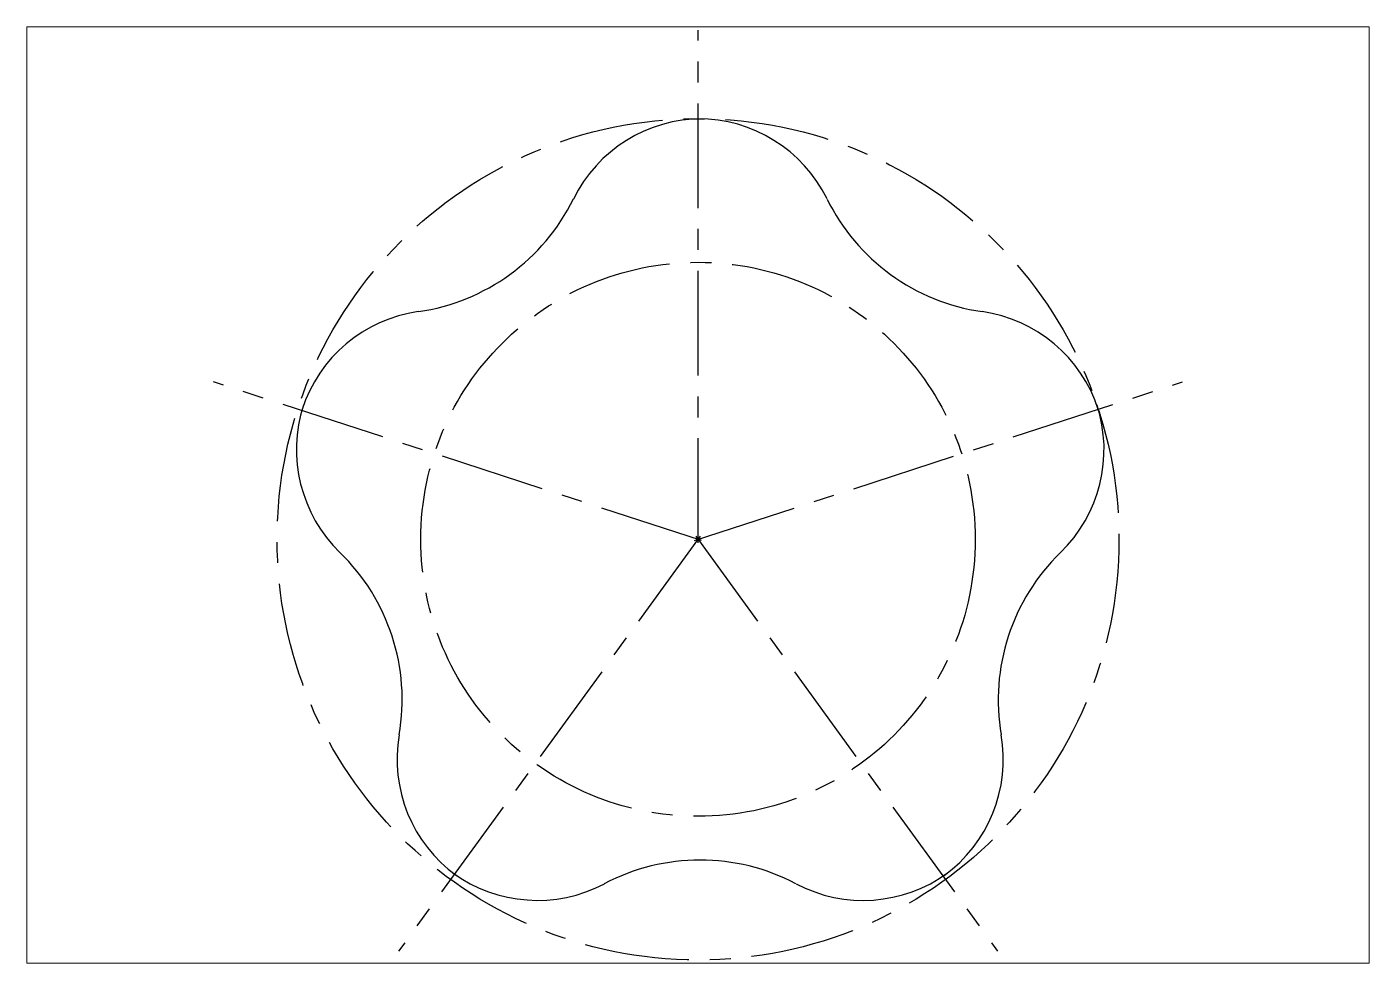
# Paper-space layout 'Layout1' of a CAD drawing. Header units: millimetres. Extents: x 29 to 259, y 20 to 181.
# The model-space entities are those that its viewports show. They can reach past a viewport. Long polylines and large blocks are cut down to what shows.
import ezdxf

# ---------------------------------------------------------------- set-up
doc = ezdxf.new("R2010")
doc.units = ezdxf.units.MM
doc.linetypes.add('CENTER', pattern=[50.8, 31.75, -6.35, 6.35, -6.35])
doc.layers.add('Center Lines', color=40, linetype='CENTER')
doc.layers.add('Solid Lines', color=180, linetype='Continuous')

# ---------------------------------------------------------------- blocks, each defined once
blk = doc.blocks.new('*U3')
at = {"layer": 'Solid Lines'}
for centre, radius, start, end in [((-19.5, 0.17), 14, 26.1751, 90), ((11.02, 15.16), 20, 206.1751, 261.8249), ((6.18, -18.49), 14, 18, 81.8249)]:
    blk.add_arc(centre, radius, start, end, dxfattribs=at)
blk = doc.blocks.new('*U4')
at = {"layer": 'Solid Lines', "color": 0, "linetype": 'ByBlock', "lineweight": -2, "transparency": 16777216}
for p, rotation in [((-19.07, 26.83), 72), ((-30.99, -9.85), 144), ((31.42, -9.85), 288), ((0.21, -32.52), 216)]:
    blk.add_blockref('*U3', p, dxfattribs=dict(at, rotation=rotation))
blk.add_blockref('*U3', (19.5, 26.83), dxfattribs=at)

msp = doc.modelspace()

# ---------------------------------------------------------------- linework, layer by layer
at = {"layer": 'Center Lines'}
for p, q in [((0, -0.36), (0, 49.64)), ((0.34, -0.11), (-47.21, 15.34)), ((-0.34, -0.11), (47.21, 15.34)), ((0.21, 0.29), (-29.18, -40.16)), ((-0.21, 0.29), (29.18, -40.16))]:
    msp.add_line(p, q, dxfattribs=at)
for radius in [41, 27]:
    msp.add_circle((0, 0), radius, dxfattribs=at)

# ---------------------------------------------------------------- block references
at = {"layer": 'Solid Lines'}
msp.add_blockref('*U4', (0, 0), dxfattribs=at)

psp = doc.layouts.get("Layout1")

# ---------------------------------------------------------------- viewports
at = {"layer": 'Solid Lines'}
psp.add_viewport(center=(144.17, 100.63), size=(230.67, 161.0021), view_center_point=(0, 4.32), view_height=91.2682, dxfattribs=at)

doc.saveas('drawing.dxf')
